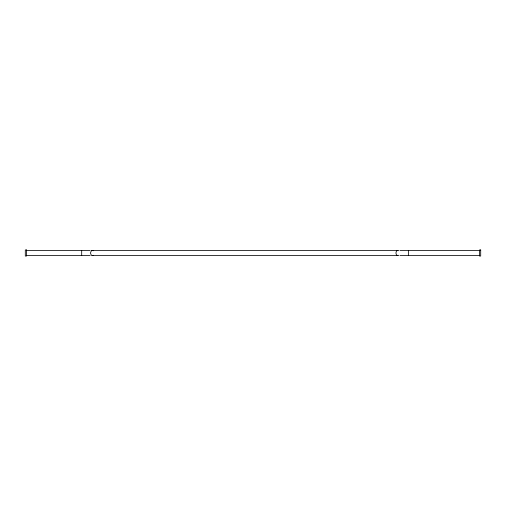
<?xml version="1.0" encoding="UTF-8"?>
<svg xmlns="http://www.w3.org/2000/svg" width="506" height="506" viewBox="0 0 506 506"><rect width="100%" height="100%" fill="white"/><g stroke="black" fill="none" stroke-linecap="round" stroke-linejoin="round"><path stroke-width="0.76" d="M26.514 250.381L90.144 250.381M92.269 250.381L397.798 250.381M399.917 250.381L479.486 250.381M26.514 255.619L90.144 255.619M92.269 255.619L397.798 255.619M399.917 255.619L479.486 255.619M408.367 250.381L408.367 255.619M81.694 250.381L81.694 255.619M398.703 255.271A2.619 1.822 -90 0 1 395.977 253A2.619 1.822 -90 0 1 398.703 250.729M93.174 255.271A2.619 1.822 -89.9 0 1 91.358 255.264L90.447 253L91.358 250.729A2.619 1.822 89.9 0 1 93.174 250.729M91.358 250.729A2.619 1.822 -89.9 0 1 93.18 250.736M26.514 249.964L25.3 249.964L25.3 256.036L26.514 256.036L26.514 249.964M480.7 249.964L479.486 249.964L479.486 256.036L480.7 256.036L480.7 249.964"/></g></svg>
